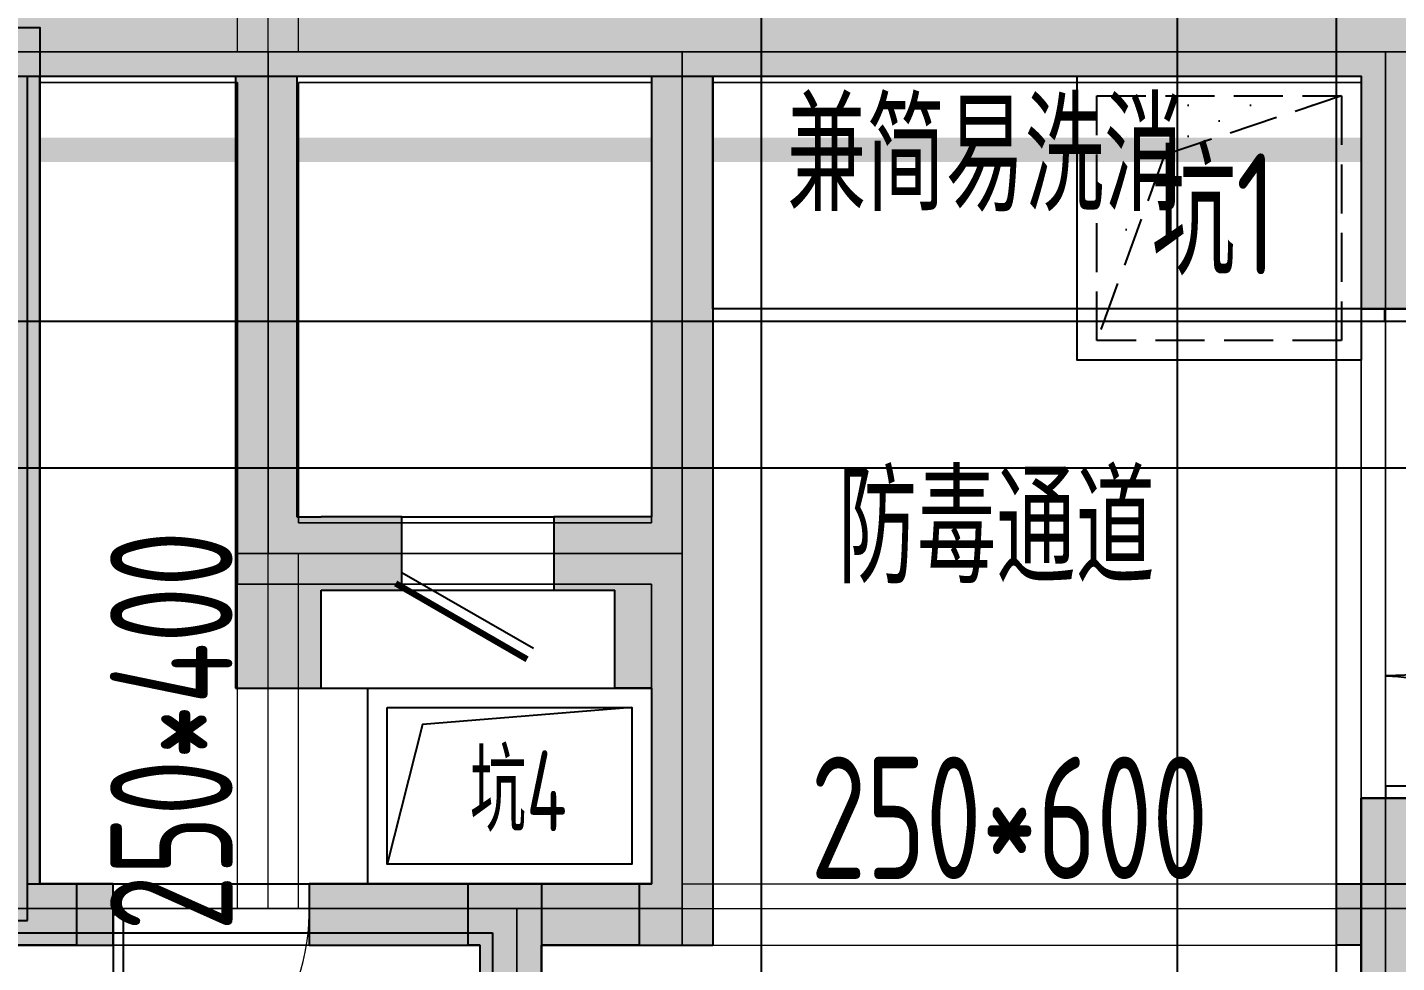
# Model space of a CAD drawing. Extents: x 369444 to 684549, y -549309 to 575337.
# Drawn here: x 423774 to 429370, y 345385 to 349207 of the extents above; entities that cross this region are included whole.
import ezdxf

# ---------------------------------------------------------------- set-up
doc = ezdxf.new("R2010")
doc.units = 0
doc.header["$LTSCALE"] = 1000
doc.header["$MEASUREMENT"] = 0
doc.linetypes.add('DASH', pattern=[0.35, 0.25, -0.1])
for name, color, linetype, lineweight, true_color in [('-1-0-1', 7, 'Continuous', 0, 0xc0c0c0), ('-1-1-2', 7, 'Continuous', 0, 0xc0c0c0), ('-2-0-1', 1, 'Continuous', 0, 0xff0000), ('-2-1-2', 9, 'Continuous', 0, 0x808080), ('1-6-1', 7, 'Continuous', 0, 0x55ff55), ('1-6-2', 7, 'Continuous', 0, 0x55ff55), ('12-6-1', 4, 'Continuous', 0, 0x00ffff), ('12-6-2', 4, 'Continuous', 0, 0x00ffff), ('12-6-5', 4, 'Continuous', 0, 0x00ffff)]:
    doc.layers.add(name, color=color, linetype=linetype, lineweight=lineweight, true_color=true_color)
for name, color, linetype in [('AIRD-PLUM', 122, 'Continuous'), ('DOTE', 1, 'Continuous'), ('PUB_HATCH', 8, 'Continuous'), ('WALL', 9, 'Continuous'), ('WINDOW', 4, 'Continuous'), ('填充', 8, 'Continuous'), ('文字', 2, 'Continuous'), ('防火分区线', 7, 'Continuous')]:
    doc.layers.add(name, color=color, linetype=linetype)
doc.styles.add('_TCH_DIM', font='SIMPLEX', dxfattribs={"bigfont": 'GBCBIG'})
doc.styles.add('yjkcad', font='yjkeng.shx', dxfattribs={"width": 0.7, "height": 250, "bigfont": 'yjkchn.shx'})
doc.styles.add('说明', font='TSSDENG', dxfattribs={"width": 0.7, "bigfont": 'HZTXT'})

# ---------------------------------------------------------------- blocks, each defined once
blk = doc.blocks.new('21#loudixiajnjgjnjdfg')
at = {"layer": 'WALL'}
h = blk.add_hatch(color=0, dxfattribs=at)
h.dxf.hatch_style = 1
h.paths.add_polyline_path([(-183057.3, -69118.8), (-183057.3, -68618.8), (-183557.3, -68618.8), (-183557.3, -69118.8)], flags=17)
h.paths.add_polyline_path([(-170857.3, -69118.8), (-170857.3, -68618.8), (-171407.3, -68618.8), (-171407.3, -69118.8)], flags=17)
h.paths.add_polyline_path([(-171407.3, -70818.8), (-171157.3, -70818.8), (-171157.3, -70418.8), (-171557.3, -70418.8), (-171557.3, -70818.8)], flags=17)
h.paths.add_polyline_path([(-183507.3, -70818.8), (-183357.3, -70818.8), (-183357.3, -70418.8), (-183757.3, -70418.8), (-183757.3, -70818.8)], flags=17)
h.paths.add_polyline_path([(-168657.3, -64218.8), (-170857.3, -64218.8), (-170857.3, -66418.8), (-170307.3, -66418.8), (-170307.3, -66618.8), (-171107.3, -66618.8), (-171107.3, -63968.8), (-168457.3, -63968.8), (-168457.3, -66618.8), (-169207.3, -66618.8), (-169207.3, -66418.8), (-168657.3, -66418.8)])
h.paths.add_polyline_path([(-179257.3, -73468.8), (-179807.3, -73468.8), (-179807.3, -73218.8), (-179257.3, -73218.8), (-178857.3, -73218.8), (-178857.3, -73468.8), (-179007.3, -73468.8), (-179007.3, -76368.8), (-180757.3, -76368.8), (-180757.3, -76118.8), (-179257.3, -76118.8)])
h.paths.add_polyline_path([(-165957.3, -64218.8), (-166607.3, -64218.8), (-166607.3, -63968.8), (-165707.3, -63968.8), (-165707.3, -65768.8), (-165957.3, -65768.8)])
h.paths.add_polyline_path([(-188307.3, -64018.8), (-188957.3, -64018.8), (-188957.3, -65568.8), (-189207.3, -65568.8), (-189207.3, -63768.8), (-188307.3, -63768.8)])
h.paths.add_polyline_path([(-173307.3, -80968.8), (-174157.3, -80968.8), (-174857.3, -80968.8), (-174857.3, -80718.8), (-174407.3, -80718.8), (-174407.3, -77518.8), (-174157.3, -77518.8), (-174157.3, -80718.8), (-173307.3, -80718.8)])
h.paths.add_polyline_path([(-180757.3, -80968.8), (-181607.3, -80968.8), (-181607.3, -80718.8), (-180757.3, -80718.8), (-180757.3, -77518.8), (-180507.3, -77518.8), (-180507.3, -80718.8), (-180057.3, -80718.8), (-180057.3, -80968.8)])
h.paths.add_polyline_path([(-175107.3, -73468.8), (-175657.3, -73468.8), (-175657.3, -76118.8), (-174157.3, -76118.8), (-174157.3, -76368.8), (-175907.3, -76368.8), (-175907.3, -73468.8), (-176057.3, -73468.8), (-176057.3, -73218.8), (-175657.3, -73218.8), (-175107.3, -73218.8)])
h.paths.add_polyline_path([(-159582.3, -72668.8), (-160057.3, -72668.8), (-160057.3, -74418.8), (-160307.3, -74418.8), (-160307.3, -72668.8), (-160407.3, -72668.8), (-160407.3, -72418.8), (-160057.3, -72418.8), (-159582.3, -72418.8)])
h.paths.add_polyline_path([(-163357.3, -80968.8), (-163657.3, -80968.8), (-164057.3, -80968.8), (-164057.3, -80718.8), (-163907.3, -80718.8), (-163907.3, -77118.8), (-163657.3, -77118.8), (-163657.3, -80718.8), (-163357.3, -80718.8)])
h.paths.add_polyline_path([(-166757.3, -80968.8), (-167782.3, -80968.8), (-168557.3, -80968.8), (-168557.3, -80718.8), (-167807.3, -80718.8), (-167807.3, -77018.8), (-167507.3, -77018.8), (-167507.3, -80718.8), (-166757.3, -80718.8)])
h.paths.add_polyline_path([(-191007.3, -75018.8), (-191007.3, -75818.8), (-193107.3, -75818.8), (-193107.3, -75568.8), (-191257.3, -75568.8), (-191257.3, -75018.8)])
h.paths.add_polyline_path([(-183307.3, -66418.8), (-184057.3, -66418.8), (-184057.3, -64018.8), (-186257.3, -64018.8), (-186257.3, -66218.8), (-185707.3, -66218.8), (-185707.3, -66418.8), (-186457.3, -66418.8), (-186457.3, -63768.8), (-183807.3, -63768.8), (-183807.3, -66168.8), (-183307.3, -66168.8)])
h.paths.add_polyline_path([(-171407.3, -73468.8), (-171857.3, -73468.8), (-171857.3, -73218.8), (-171157.3, -73218.8), (-171157.3, -76368.8), (-171407.3, -76368.8)])
h.paths.add_polyline_path([(-183057.3, -73468.8), (-183507.3, -73468.8), (-183507.3, -76368.8), (-183757.3, -76368.8), (-183757.3, -73218.8), (-183057.3, -73218.8)])
h.paths.add_polyline_path([(-187382.3, -80968.8), (-188157.3, -80968.8), (-188157.3, -80718.8), (-187407.3, -80718.8), (-187407.3, -77018.8), (-187107.3, -77018.8), (-187107.3, -80718.8), (-186357.3, -80718.8), (-186357.3, -80968.8)])
h.paths.add_polyline_path([(-191257.3, -80968.8), (-191557.3, -80968.8), (-191557.3, -80718.8), (-191257.3, -80718.8), (-191257.3, -77118.8), (-191007.3, -77118.8), (-191007.3, -80718.8), (-190857.3, -80718.8), (-190857.3, -80968.8)])
h.paths.add_polyline_path([(-194857.3, -72668.8), (-195332.3, -72668.8), (-195332.3, -72418.8), (-194857.3, -72418.8), (-194507.3, -72418.8), (-194507.3, -72668.8), (-194607.3, -72668.8), (-194607.3, -74418.8), (-194857.3, -74418.8)])
h.paths.add_polyline_path([(-157057.3, -81968.8), (-157607.3, -81968.8), (-157607.3, -81718.8), (-157357.3, -81718.8), (-157357.3, -77268.8), (-157057.3, -77268.8)])
h.paths.add_polyline_path([(-197307.3, -81968.8), (-197857.3, -81968.8), (-197857.3, -77268.8), (-197557.3, -77268.8), (-197557.3, -81718.8), (-197307.3, -81718.8)])
h.paths.add_polyline_path([(-165557.3, -72668.8), (-165957.3, -72668.8), (-165957.3, -69118.8), (-166357.3, -69118.8), (-166357.3, -68918.8), (-165707.3, -68918.8), (-165707.3, -72418.8), (-165557.3, -72418.8)])
h.paths.add_polyline_path([(-188957.3, -72668.8), (-189357.3, -72668.8), (-189357.3, -72418.8), (-189207.3, -72418.8), (-189207.3, -68918.8), (-188507.3, -68918.8), (-188507.3, -69118.8), (-188957.3, -69118.8)])
h.paths.add_polyline_path([(-160857.3, -80968.8), (-161557.3, -80968.8), (-161557.3, -80718.8), (-160857.3, -80718.8), (-160857.3, -77818.8), (-160607.3, -77818.8), (-160607.3, -80718.8), (-160607.3, -81718.8), (-160007.3, -81718.8), (-160007.3, -81968.8), (-160857.3, -81968.8)])
h.paths.add_polyline_path([(-187107.3, -71318.8), (-187107.3, -74818.8), (-187407.3, -74818.8), (-187407.3, -71318.8)])
h.paths.add_polyline_path([(-193357.3, -80968.8), (-194057.3, -80968.8), (-194057.3, -81968.8), (-194907.3, -81968.8), (-194907.3, -81718.8), (-194307.3, -81718.8), (-194307.3, -80718.8), (-194307.3, -77818.8), (-194057.3, -77818.8), (-194057.3, -80718.8), (-193357.3, -80718.8)])
h.paths.add_polyline_path([(-167507.3, -71318.8), (-167507.3, -74818.8), (-167807.3, -74818.8), (-167807.3, -71318.8)])
h.paths.add_polyline_path([(-171157.3, -80968.8), (-171507.3, -80968.8), (-171507.3, -80718.8), (-171407.3, -80718.8), (-171407.3, -77518.8), (-171157.3, -77518.8), (-171157.3, -80718.8), (-170957.3, -80718.8), (-170957.3, -80968.8)])
h.paths.add_polyline_path([(-183407.3, -80968.8), (-183757.3, -80968.8), (-183957.3, -80968.8), (-183957.3, -80718.8), (-183757.3, -80718.8), (-183757.3, -77518.8), (-183507.3, -77518.8), (-183507.3, -80718.8), (-183407.3, -80718.8)])
h.paths.add_polyline_path([(-157057.3, -75818.8), (-157757.3, -75818.8), (-157757.3, -75568.8), (-157357.3, -75568.8), (-157357.3, -72668.8), (-157732.3, -72668.8), (-157732.3, -72418.8), (-157057.3, -72418.8)])
h.paths.add_polyline_path([(-197157.3, -75818.8), (-197857.3, -75818.8), (-197857.3, -72418.8), (-197182.3, -72418.8), (-197182.3, -72668.8), (-197557.3, -72668.8), (-197557.3, -75568.8), (-197157.3, -75568.8)])
h.paths.add_polyline_path([(-163907.3, -72668.8), (-163957.3, -72668.8), (-163957.3, -72418.8), (-163657.3, -72418.8), (-163257.3, -72418.8), (-163257.3, -72668.8), (-163657.3, -72668.8), (-163657.3, -73518.8), (-163907.3, -73518.8)])
h.paths.add_polyline_path([(-190957.3, -72668.8), (-191007.3, -72668.8), (-191007.3, -73518.8), (-191257.3, -73518.8), (-191257.3, -72668.8), (-191657.3, -72668.8), (-191657.3, -72418.8), (-191257.3, -72418.8), (-190957.3, -72418.8)])
h.paths.add_polyline_path([(-161807.3, -75818.8), (-163907.3, -75818.8), (-163907.3, -75018.8), (-163657.3, -75018.8), (-163657.3, -75568.8), (-161807.3, -75568.8)])
edge = h.paths.add_edge_path()
edge.add_line((-183557.3, -66418.8), (-183557.3, -66518.8))
edge.add_line((-183557.3, -66518.8), (-183307.3, -66518.8))
edge.add_line((-183307.3, -66518.8), (-183307.3, -66418.8))
edge.add_line((-183507.3, -70818.8), (-183507.3, -71568.8))
edge.add_line((-183507.3, -71568.8), (-185557.3, -71568.8))
edge.add_line((-185557.3, -71568.8), (-185557.3, -71318.8))
edge.add_line((-185557.3, -71318.8), (-183757.3, -71318.8))
edge.add_line((-183757.3, -71318.8), (-183757.3, -70818.8))
edge.add_line((-171157.3, -70818.8), (-171157.3, -71318.8))
edge.add_line((-171157.3, -71318.8), (-169357.3, -71318.8))
edge.add_line((-169357.3, -71318.8), (-169357.3, -71568.8))
edge.add_line((-169357.3, -71568.8), (-171407.3, -71568.8))
edge.add_line((-171407.3, -71568.8), (-171407.3, -70818.8))
h.paths.add_polyline_path([(-171407.3, -71568.8), (-171157.3, -71568.8), (-171157.3, -70818.8), (-171407.3, -70818.8)], flags=16)
h.paths.add_polyline_path([(-171157.3, -71568.8), (-169357.3, -71568.8), (-169357.3, -71318.8), (-171157.3, -71318.8)], flags=16)
h.paths.add_polyline_path([(-183757.3, -71568.8), (-183507.3, -71568.8), (-183507.3, -70818.8), (-183757.3, -70818.8)], flags=16)
h.paths.add_polyline_path([(-185557.3, -71568.8), (-183757.3, -71568.8), (-183757.3, -71318.8), (-185557.3, -71318.8)], flags=16)
at = {"layer": 'WALL', "color": 0, "elevation": 14}
for points in [[(-165557.3, -72668.8), (-165957.3, -72668.8), (-165957.3, -69118.8), (-166357.3, -69118.8), (-166357.3, -68918.8), (-165707.3, -68918.8), (-165707.3, -72418.8), (-165557.3, -72418.8)], [(-163907.3, -72668.8), (-163957.3, -72668.8), (-163957.3, -72418.8), (-163657.3, -72418.8), (-163257.3, -72418.8), (-163257.3, -72668.8), (-163657.3, -72668.8), (-163657.3, -73518.8), (-163907.3, -73518.8)], [(-159582.3, -72668.8), (-160057.3, -72668.8), (-160057.3, -74418.8), (-160307.3, -74418.8), (-160307.3, -72668.8), (-160407.3, -72668.8), (-160407.3, -72418.8), (-160057.3, -72418.8), (-159582.3, -72418.8)]]:
    blk.add_lwpolyline(points, close=True, dxfattribs=at)
blk = doc.blocks.new('$DorLib2D$00000225')
at = {"color": 0}
for p, q in [((0.475, -0.0014), (0.475, 0.7521)), ((0.475, 0.7521), (0.5, 0.7521)), ((0.5, -0.0014), (0.5, 0.7521)), ((-0.5, 0), (-0.5, 0.252)), ((-0.475, 0.252), (-0.5, 0.252)), ((-0.475, 0), (-0.475, 0.252)), ((-0.475, 0), (-0.5, 0)), ((0.475, -0.0014), (0.5, -0.0014))]:
    blk.add_line(p, q, dxfattribs=at)
for centre, radius, start, end in [((0.5046, -0.0019), 0.7546, 92.2493, 179.7238), ((-0.5008, 0.0026), 0.2508, 359.7899, 84.0974)]:
    blk.add_arc(centre, radius, start, end, dxfattribs=at)
blk = doc.blocks.new('$DorLib2D$00000192')
at = {"color": 0}
blk.add_line((-0.5, 0.125), (0.366, 0.625), dxfattribs=at)
at = {"color": 0, "const_width": 0.0417}
blk.add_lwpolyline([(-0.5417, 0.1972), (0.3244, 0.6972)], dxfattribs=at)
blk = doc.blocks.new('JSK1000')
at = {"layer": 'AIRD-PLUM'}
h = blk.add_hatch(dxfattribs=at)
h.set_pattern_fill('DOTS', color=8, scale=80, style=0)
h.set_pattern_definition([(0, (-20, -20), (63.5, 127), [0, -127])])
h.paths.add_polyline_path([(80, 1080), (80, 80), (321, 803.3), (1080, 1080)])
at = {"layer": 'AIRD-PLUM', "ltscale": 0.25}
blk.add_lwpolyline([(0, 0), (1160, 0), (1160, 1160), (0, 1160)], close=True, dxfattribs=at)
at = {"layer": 'AIRD-PLUM', "color": 8, "linetype": 'DASH', "ltscale": 0.8}
blk.add_lwpolyline([(80, 80), (1080, 80), (1080, 1080), (80, 1080)], close=True, dxfattribs=at)
blk.add_lwpolyline([(80, 80), (321, 803.3), (1080, 1080)], dxfattribs=at)
blk = doc.blocks.new('A$C69B9310D')
at = {"layer": 'AIRD-PLUM', "xscale": -1, "rotation": 90}
blk.add_blockref('JSK1000', (1160, 1160), dxfattribs=at)
at = {"layer": '文字', "style": '说明', "width": 0.7}
blk.add_text('坑1', height=495, dxfattribs=at).set_placement((302.3, 349.9))
blk = doc.blocks.new('$DorLib2D$00000001')
for p, q in [((0.45, 0.975), (0.5, 0.975)), ((0.45, 0), (0.45, 0.975)), ((0.5, 0), (0.5, 0.975)), ((0.5, 0), (0.45, 0))]:
    blk.add_line(p, q)
at = {"lineweight": 13}
blk.add_arc((0.475, 0), 0.975, 91.46928, 180, dxfattribs=at)

msp = doc.modelspace()

# ---------------------------------------------------------------- hatches: boundary and pattern name
at = {"layer": 'PUB_HATCH'}
for points in [[(423774.6, 349137), (423824.6, 349257), (423824.6, 354157), (423574.6, 353907), (423574.6, 349157)], [(423774.6, 349137), (423824.6, 349007), (424624.6, 349007), (424774.6, 349057), (424874.6, 349257), (423824.6, 349257)], [(424774.6, 349057), (424874.6, 349007), (426324.6, 349007), (426474.6, 349057), (426574.6, 349257), (424874.6, 349257)], [(426474.6, 349057), (426574.6, 349007), (429224.6, 349007), (429364.6, 349057), (429324.6, 349257), (426574.6, 349257)], [(429364.6, 349057), (429524.6, 349007), (435924.6, 349007), (435924.6, 349257), (429324.6, 349257)], [(423574.6, 345457), (423824.6, 345707), (423824.6, 349007), (423774.6, 349137), (423574.6, 349157)], [(424774.6, 349057), (424624.6, 349007), (424624.6, 346507), (424874.6, 347207), (424874.6, 349007)], [(426474.6, 349057), (426324.6, 349007), (426324.6, 347207), (426407.9, 346957), (426574.6, 347157), (426574.6, 349007)], [(429224.6, 349007), (429224.6, 348057), (429524.6, 348057), (429524.6, 349007), (429364.6, 349057)], [(424874.6, 347207), (424624.6, 346507), (424974.6, 346507), (424974.6, 347207)], [(424974.6, 346907), (425304.6, 346907), (425304.6, 347207), (424974.6, 347207)], [(426174.6, 347207), (425924.6, 347207), (425924.6, 346907), (426174.6, 346907)], [(426407.9, 346957), (426324.6, 347207), (426174.6, 347207), (426174.6, 346507), (426324.6, 346507)], [(426407.9, 346957), (426324.6, 346507), (426324.6, 345707), (426574.6, 345457), (426574.6, 347157)], [(429524.6, 345502.6), (429524.6, 346057), (429224.6, 346057), (429224.6, 345502.6)], [(423574.6, 345457), (424124.6, 345457), (424124.6, 345707), (423824.6, 345707)], [(425624.6, 345707), (424924.6, 345707), (424924.6, 345457), (425624.6, 345457), (425724.6, 345507)], [(425724.6, 345507), (425874.6, 345457), (426574.6, 345457), (426324.6, 345707), (425624.6, 345707)], [(425824.6, 344052.1), (425874.6, 344182.1), (425874.6, 345457), (425724.6, 345507), (425624.6, 345457), (425624.6, 344032.1)], [(429474.6, 345502.6), (429224.6, 345502.6), (429224.6, 341107), (429274.6, 340977), (429474.6, 340957)]]:
    msp.add_hatch(color=256, dxfattribs=at).paths.add_polyline_path(points)

# ---------------------------------------------------------------- linework, layer by layer
at = {"layer": '-1-0-1', "color": 0}
for p in [(424757.1, 349106.9, -3600), (426449.4, 349106.9, -3600), (429324.4, 349106.9, -3600), (424757.1, 347056.9, -3600), (426449.4, 347056.9, -3600), (423974.4, 345606.9, -3600), (424757.1, 345606.9, -3600), (425574.4, 345606.9, -3600), (425774.4, 345606.9, -3600), (426274.4, 345606.9, -3600), (426449.4, 345606.9, -3600), (429124.4, 345606.9, -3600), (429324.4, 345606.9, -3600)]:
    msp.add_point(p, dxfattribs=at)
at = {"layer": '-1-1-2', "color": 0}
for p, q in [((424757.1, 349106.9, -3600), (424757.1, 349106.9)), ((426449.4, 349106.9, -3600), (426449.4, 349106.9)), ((429324.4, 349106.9, -3600), (429324.4, 349106.9)), ((424757.1, 347056.9, -3600), (424757.1, 347056.9)), ((426449.4, 347056.9, -3600), (426449.4, 347056.9)), ((423974.4, 345606.9, -3600), (423974.4, 345606.9)), ((424757.1, 345606.9, -3600), (424757.1, 345606.9)), ((425574.4, 345606.9, -3600), (425574.4, 345606.9)), ((425774.4, 345606.9, -3600), (425774.4, 345606.9)), ((426274.4, 345606.9, -3600), (426274.4, 345606.9)), ((426449.4, 345606.9, -3600), (426449.4, 345606.9)), ((429124.4, 345606.9, -3600), (429124.4, 345606.9)), ((429324.4, 345606.9, -3600), (429324.4, 345606.9))]:
    msp.add_line(p, q, dxfattribs=at)
at = {"layer": '-2-0-1', "color": 0}
for p, q in [((424757.1, 349106.9, -3600), (424757.1, 354007, -3600)), ((423674.4, 349106.9, -3600), (424757.1, 349106.9, -3600)), ((424757.1, 347056.9, -3600), (424757.1, 349106.9, -3600)), ((424757.1, 349106.9, -3600), (426449.4, 349106.9, -3600)), ((426449.4, 347056.9, -3600), (426449.4, 349106.9, -3600)), ((426449.4, 349106.9, -3600), (429324.4, 349106.9, -3600)), ((429324.4, 345606.9, -3600), (429324.4, 349106.9, -3600)), ((429324.4, 349106.9, -3600), (433699.3, 349106.9, -3600)), ((424757.1, 345606.9, -3600), (424757.1, 347056.9, -3600)), ((424757.1, 347056.9, -3600), (426449.4, 347056.9, -3600)), ((426449.4, 345606.9, -3600), (426449.4, 347056.9, -3600)), ((423674.4, 345606.9, -3600), (423974.4, 345606.9, -3600)), ((423974.4, 345606.9, -3600), (424757.1, 345606.9, -3600)), ((424757.1, 345606.9, -3600), (425574.4, 345606.9, -3600)), ((425574.4, 345606.9, -3600), (425774.4, 345606.9, -3600)), ((425774.4, 344606.9, -3600), (425774.4, 345606.9, -3600)), ((425774.4, 345606.9, -3600), (426274.4, 345606.9, -3600)), ((426274.4, 345606.9, -3600), (426449.4, 345606.9, -3600)), ((426449.4, 345606.9, -3600), (429124.4, 345606.9, -3600)), ((429124.4, 345606.9, -3600), (429324.4, 345606.9, -3600)), ((429324.4, 344057.1, -3600), (429324.4, 345606.9, -3600)), ((429324.4, 345606.9, -3600), (430124.4, 345606.9, -3600))]:
    msp.add_line(p, q, dxfattribs=at)
at = {"layer": '-2-1-2', "color": 0}
for p, q in [((424757.1, 349106.9), (424757.1, 354007)), ((423674.4, 349106.9), (424757.1, 349106.9)), ((424757.1, 347056.9), (424757.1, 349106.9)), ((424757.1, 349106.9), (426449.4, 349106.9)), ((426449.4, 347056.9), (426449.4, 349106.9)), ((426449.4, 349106.9), (429324.4, 349106.9)), ((429324.4, 345606.9), (429324.4, 349106.9)), ((429324.4, 349106.9), (433699.3, 349106.9)), ((424757.1, 345606.9), (424757.1, 347056.9)), ((424757.1, 347056.9), (426449.4, 347056.9)), ((426449.4, 345606.9), (426449.4, 347056.9)), ((423674.4, 345606.9), (423974.4, 345606.9)), ((423974.4, 345606.9), (424757.1, 345606.9)), ((424757.1, 345606.9), (425574.4, 345606.9)), ((425574.4, 345606.9), (425774.4, 345606.9)), ((425774.4, 344606.9), (425774.4, 345606.9)), ((425774.4, 345606.9), (426274.4, 345606.9)), ((426274.4, 345606.9), (426449.4, 345606.9)), ((426449.4, 345606.9), (429124.4, 345606.9)), ((429124.4, 345606.9), (429324.4, 345606.9)), ((429324.4, 344057.1), (429324.4, 345606.9)), ((429324.4, 345606.9), (430124.4, 345606.9))]:
    msp.add_line(p, q, dxfattribs=at)
at = {"layer": '1-6-1', "color": 0}
for p, q in [((423824.4, 348981.9, -5100), (423824.4, 348981.9, -8700)), ((424632.1, 348981.9, -5100), (423824.4, 348981.9, -5100)), ((423824.4, 348981.9, -8700), (424632.1, 348981.9, -8700)), ((423824.4, 348981.9, -5100), (423824.4, 347106.9, -5100)), ((423824.4, 348981.9, -8700), (423824.4, 348981.9, -5100)), ((423824.4, 347106.9, -8700), (423824.4, 348981.9, -8700)), ((424632.1, 348981.9, -8700), (424632.1, 346931.9, -8700)), ((424632.1, 348981.9, -5100), (424632.1, 348981.9, -8700)), ((424632.1, 346931.9, -5100), (424632.1, 348981.9, -5100)), ((424632.1, 348981.9, -8700), (424632.1, 348981.9, -5100)), ((424882.1, 348981.9, -5100), (424882.1, 347181.9, -5100)), ((424882.1, 348981.9, -8700), (424882.1, 348981.9, -5100)), ((424882.1, 347181.9, -8700), (424882.1, 348981.9, -8700)), ((424882.1, 348981.9, -5100), (424882.1, 348981.9, -8700)), ((426324.4, 348981.9, -5100), (424882.1, 348981.9, -5100)), ((424882.1, 348981.9, -8700), (426324.4, 348981.9, -8700)), ((426324.4, 348981.9, -8700), (426324.4, 347181.9, -8700)), ((426324.4, 348981.9, -5100), (426324.4, 348981.9, -8700)), ((426324.4, 347181.9, -5100), (426324.4, 348981.9, -5100)), ((426324.4, 348981.9, -8700), (426324.4, 348981.9, -5100)), ((426574.4, 348981.9, -5100), (426574.4, 347056.9, -5100)), ((426574.4, 348981.9, -8700), (426574.4, 348981.9, -5100)), ((426574.4, 347056.9, -8700), (426574.4, 348981.9, -8700)), ((426574.4, 348981.9, -5100), (426574.4, 348981.9, -8700)), ((429224.4, 348981.9, -5100), (426574.4, 348981.9, -5100)), ((426574.4, 348981.9, -8700), (429224.4, 348981.9, -8700)), ((429224.4, 348981.9, -8700), (429224.4, 348981.9, -5100)), ((429224.4, 348981.9, -8700), (429224.4, 345706.9, -8700)), ((429224.4, 348981.9, -5100), (429224.4, 348981.9, -8700)), ((429224.4, 345706.9, -5100), (429224.4, 348981.9, -5100)), ((424882.1, 347181.9, -8700), (424882.1, 347181.9, -5100)), ((426324.4, 347181.9, -8700), (424882.1, 347181.9, -8700)), ((424882.1, 347181.9, -5100), (426324.4, 347181.9, -5100)), ((424882.1, 347181.9, -5100), (424882.1, 347181.9, -8700)), ((426324.4, 347181.9, -5100), (426324.4, 347181.9, -8700)), ((426324.4, 347181.9, -8700), (426324.4, 347181.9, -5100)), ((423824.4, 347106.9, -5100), (423824.4, 346706.9, -5100)), ((423824.4, 347106.9, -8700), (423824.4, 347106.9, -5100)), ((423824.4, 346706.9, -8700), (423824.4, 347106.9, -8700)), ((423824.4, 347106.9, -5100), (423824.4, 347106.9, -8700)), ((426574.4, 347056.9, -5100), (426574.4, 347056.9, -8700)), ((426574.4, 347056.9, -5100), (426574.4, 345456.9, -5100)), ((426574.4, 347056.9, -8700), (426574.4, 347056.9, -5100)), ((426574.4, 345456.9, -8700), (426574.4, 347056.9, -8700)), ((424632.1, 346931.9, -5100), (424632.1, 346931.9, -8700)), ((426324.4, 346931.9, -5100), (424632.1, 346931.9, -5100)), ((424632.1, 346931.9, -8700), (426324.4, 346931.9, -8700)), ((424632.1, 346931.9, -8700), (424632.1, 346931.9, -5100)), ((426324.4, 346931.9, -8700), (426324.4, 346931.9, -5100)), ((426324.4, 346931.9, -8700), (426324.4, 345706.9, -8700)), ((426324.4, 346931.9, -5100), (426324.4, 346931.9, -8700)), ((426324.4, 345706.9, -5100), (426324.4, 346931.9, -5100)), ((423824.4, 346706.9, -5100), (423824.4, 346706.9, -8700)), ((423824.4, 346706.9, -5100), (423824.4, 345706.9, -5100)), ((423824.4, 346706.9, -8700), (423824.4, 346706.9, -5100)), ((423824.4, 345706.9, -8700), (423824.4, 346706.9, -8700)), ((423824.4, 345706.9, -5100), (423824.4, 345706.9, -8700)), ((423824.4, 345706.9, -8700), (423824.4, 345706.9, -5100)), ((423974.4, 345706.9, -8700), (423824.4, 345706.9, -8700)), ((423824.4, 345706.9, -5100), (423974.4, 345706.9, -5100)), ((423974.4, 345706.9, -8700), (423974.4, 345706.9, -5100)), ((424757.1, 345706.9, -8700), (423974.4, 345706.9, -8700)), ((423974.4, 345706.9, -5100), (424757.1, 345706.9, -5100)), ((423974.4, 345706.9, -5100), (423974.4, 345706.9, -8700)), ((424757.1, 345706.9, -8700), (424757.1, 345706.9, -5100)), ((425574.4, 345706.9, -8700), (424757.1, 345706.9, -8700)), ((424757.1, 345706.9, -5100), (425574.4, 345706.9, -5100)), ((424757.1, 345706.9, -5100), (424757.1, 345706.9, -8700)), ((425574.4, 345706.9, -5100), (425574.4, 345706.9, -8700)), ((425574.4, 345706.9, -8700), (425574.4, 345706.9, -5100)), ((425774.4, 345706.9, -8700), (425574.4, 345706.9, -8700)), ((425574.4, 345706.9, -5100), (425774.4, 345706.9, -5100)), ((425774.4, 345706.9, -8700), (425774.4, 345706.9, -5100)), ((426274.4, 345706.9, -8700), (425774.4, 345706.9, -8700)), ((425774.4, 345706.9, -5100), (426274.4, 345706.9, -5100)), ((425774.4, 345706.9, -5100), (425774.4, 345706.9, -8700)), ((426274.4, 345706.9, -8700), (426274.4, 345706.9, -5100)), ((426324.4, 345706.9, -8700), (426274.4, 345706.9, -8700)), ((426274.4, 345706.9, -5100), (426324.4, 345706.9, -5100)), ((426274.4, 345706.9, -5100), (426274.4, 345706.9, -8700)), ((426324.4, 345706.9, -8700), (426324.4, 345706.9, -5100)), ((426324.4, 345706.9, -5100), (426324.4, 345706.9, -8700)), ((429124.4, 345706.9, -8700), (429124.4, 345706.9, -5100)), ((429224.4, 345706.9, -8700), (429124.4, 345706.9, -8700)), ((429124.4, 345706.9, -5100), (429224.4, 345706.9, -5100)), ((429124.4, 345706.9, -8700), (429124.4, 345456.9, -8700)), ((429124.4, 345706.9, -5100), (429124.4, 345706.9, -8700)), ((429124.4, 345456.9, -5100), (429124.4, 345706.9, -5100)), ((429224.4, 345706.9, -8700), (429224.4, 345706.9, -5100)), ((429224.4, 345706.9, -5100), (429224.4, 345706.9, -8700)), ((423974.4, 345456.9, -5100), (423574.4, 345456.9, -5100)), ((423574.4, 345456.9, -8700), (423974.4, 345456.9, -8700)), ((423974.4, 345456.9, -5100), (423974.4, 345456.9, -8700)), ((424757.1, 345456.9, -5100), (423974.4, 345456.9, -5100)), ((423974.4, 345456.9, -8700), (424757.1, 345456.9, -8700)), ((423974.4, 345456.9, -8700), (423974.4, 345456.9, -5100)), ((424757.1, 345456.9, -5100), (424757.1, 345456.9, -8700)), ((425574.4, 345456.9, -5100), (424757.1, 345456.9, -5100)), ((424757.1, 345456.9, -8700), (425574.4, 345456.9, -8700)), ((424757.1, 345456.9, -8700), (424757.1, 345456.9, -5100)), ((425574.4, 345456.9, -8700), (425574.4, 345456.9, -5100)), ((425574.4, 345456.9, -5100), (425574.4, 345456.9, -8700)), ((425624.4, 345456.9, -5100), (425574.4, 345456.9, -5100)), ((425574.4, 345456.9, -8700), (425624.4, 345456.9, -8700)), ((425624.4, 345456.9, -8700), (425624.4, 344606.9, -8700)), ((425624.4, 345456.9, -5100), (425624.4, 345456.9, -8700)), ((425624.4, 344606.9, -5100), (425624.4, 345456.9, -5100)), ((425624.4, 345456.9, -8700), (425624.4, 345456.9, -5100)), ((425874.4, 345456.9, -5100), (425874.4, 344606.9, -5100)), ((425874.4, 345456.9, -8700), (425874.4, 345456.9, -5100)), ((425874.4, 344606.9, -8700), (425874.4, 345456.9, -8700)), ((425874.4, 345456.9, -5100), (425874.4, 345456.9, -8700)), ((426274.4, 345456.9, -5100), (425874.4, 345456.9, -5100)), ((425874.4, 345456.9, -8700), (426274.4, 345456.9, -8700)), ((426274.4, 345456.9, -5100), (426274.4, 345456.9, -8700)), ((426574.4, 345456.9, -5100), (426274.4, 345456.9, -5100)), ((426274.4, 345456.9, -8700), (426574.4, 345456.9, -8700)), ((426274.4, 345456.9, -8700), (426274.4, 345456.9, -5100)), ((426574.4, 345456.9, -5100), (426574.4, 345456.9, -8700)), ((426574.4, 345456.9, -8700), (426574.4, 345456.9, -5100)), ((429124.4, 345456.9, -5100), (429124.4, 345456.9, -8700)), ((429224.4, 345456.9, -5100), (429124.4, 345456.9, -5100)), ((429124.4, 345456.9, -8700), (429224.4, 345456.9, -8700)), ((429124.4, 345456.9, -8700), (429124.4, 345456.9, -5100)), ((429224.4, 345456.9, -8700), (429224.4, 344207.1, -8700)), ((429224.4, 345456.9, -5100), (429224.4, 345456.9, -8700)), ((429224.4, 344207.1, -5100), (429224.4, 345456.9, -5100)), ((429224.4, 345456.9, -8700), (429224.4, 345456.9, -5100))]:
    msp.add_line(p, q, dxfattribs=at)
at = {"layer": '1-6-2', "color": 0}
for p, q in [((424757.1, 349106.9, -5100), (423674.4, 349106.9, -5100)), ((423674.4, 349106.9, -8700), (424757.1, 349106.9, -8700)), ((424757.1, 349106.9, -5100), (424757.1, 347056.9, -5100)), ((424757.1, 349106.9, -8700), (424757.1, 349106.9, -5100)), ((424757.1, 347056.9, -8700), (424757.1, 349106.9, -8700)), ((424757.1, 349106.9, -8700), (424757.1, 349106.9, -5100)), ((424757.1, 349106.9, -5100), (424757.1, 349106.9, -8700)), ((426449.4, 349106.9, -5100), (424757.1, 349106.9, -5100)), ((424757.1, 349106.9, -8700), (426449.4, 349106.9, -8700)), ((426449.4, 349106.9, -5100), (426449.4, 347056.9, -5100)), ((426449.4, 349106.9, -8700), (426449.4, 349106.9, -5100)), ((426449.4, 347056.9, -8700), (426449.4, 349106.9, -8700)), ((426449.4, 349106.9, -5100), (426449.4, 349106.9, -8700)), ((429324.4, 349106.9, -5100), (426449.4, 349106.9, -5100)), ((426449.4, 349106.9, -8700), (429324.4, 349106.9, -8700)), ((426449.4, 349106.9, -8700), (426449.4, 349106.9, -5100)), ((429324.4, 349106.9, -8700), (429324.4, 349106.9, -5100)), ((429324.4, 349106.9, -5100), (429324.4, 345606.9, -5100)), ((429324.4, 349106.9, -8700), (429324.4, 349106.9, -5100)), ((429324.4, 345606.9, -8700), (429324.4, 349106.9, -8700)), ((429324.4, 349106.9, -5100), (429324.4, 349106.9, -8700)), ((433699.3, 349106.9, -5100), (429324.4, 349106.9, -5100)), ((429324.4, 349106.9, -8700), (433699.3, 349106.9, -8700)), ((424757.1, 347056.9, -5100), (424757.1, 347056.9, -8700)), ((426449.4, 347056.9, -5100), (424757.1, 347056.9, -5100)), ((424757.1, 347056.9, -8700), (426449.4, 347056.9, -8700)), ((424757.1, 347056.9, -5100), (424757.1, 347056.9, -8700)), ((426449.4, 347056.9, -8700), (426449.4, 347056.9, -5100)), ((426449.4, 347056.9, -5100), (426449.4, 347056.9, -8700)), ((426449.4, 347056.9, -5100), (426449.4, 345606.9, -5100)), ((426449.4, 347056.9, -8700), (426449.4, 347056.9, -5100)), ((426449.4, 345606.9, -8700), (426449.4, 347056.9, -8700)), ((423974.4, 345606.9, -5100), (423674.4, 345606.9, -5100)), ((423674.4, 345606.9, -8700), (423974.4, 345606.9, -8700)), ((423974.4, 345606.9, -5100), (423974.4, 345606.9, -8700)), ((424757.1, 345606.9, -5100), (423974.4, 345606.9, -5100)), ((423974.4, 345606.9, -8700), (424757.1, 345606.9, -8700)), ((423974.4, 345606.9, -8700), (423974.4, 345606.9, -5100)), ((424757.1, 345606.9, -5100), (424757.1, 345606.9, -8700)), ((425574.4, 345606.9, -5100), (424757.1, 345606.9, -5100)), ((424757.1, 345606.9, -8700), (425574.4, 345606.9, -8700)), ((424757.1, 345606.9, -8700), (424757.1, 345606.9, -5100)), ((425574.4, 345606.9, -8700), (425574.4, 345606.9, -5100)), ((425574.4, 345606.9, -5100), (425574.4, 345606.9, -8700)), ((425774.4, 345606.9, -5100), (425574.4, 345606.9, -5100)), ((425574.4, 345606.9, -8700), (425774.4, 345606.9, -8700)), ((425774.4, 345606.9, -5100), (425774.4, 344606.9, -5100)), ((425774.4, 345606.9, -8700), (425774.4, 345606.9, -5100)), ((425774.4, 344606.9, -8700), (425774.4, 345606.9, -8700)), ((425774.4, 345606.9, -5100), (425774.4, 345606.9, -8700)), ((426274.4, 345606.9, -5100), (425774.4, 345606.9, -5100)), ((425774.4, 345606.9, -8700), (426274.4, 345606.9, -8700)), ((425774.4, 345606.9, -8700), (425774.4, 345606.9, -5100)), ((426274.4, 345606.9, -5100), (426274.4, 345606.9, -8700)), ((426449.4, 345606.9, -5100), (426274.4, 345606.9, -5100)), ((426274.4, 345606.9, -8700), (426449.4, 345606.9, -8700)), ((426274.4, 345606.9, -8700), (426274.4, 345606.9, -5100)), ((426449.4, 345606.9, -5100), (426449.4, 345606.9, -8700)), ((426449.4, 345606.9, -8700), (426449.4, 345606.9, -5100)), ((429124.4, 345606.9, -5100), (429124.4, 345606.9, -8700)), ((429324.4, 345606.9, -5100), (429124.4, 345606.9, -5100)), ((429124.4, 345606.9, -8700), (429324.4, 345606.9, -8700)), ((429324.4, 345606.9, -5100), (429324.4, 344057.1, -5100)), ((429324.4, 345606.9, -8700), (429324.4, 345606.9, -5100)), ((429324.4, 344057.1, -8700), (429324.4, 345606.9, -8700)), ((429324.4, 345606.9, -5100), (429324.4, 345606.9, -8700)), ((429324.4, 345606.9, -8700), (429324.4, 345606.9, -5100)), ((429324.4, 345606.9, -5100), (429324.4, 345606.9, -8700)), ((430124.4, 345606.9, -5100), (429324.4, 345606.9, -5100)), ((429324.4, 345606.9, -8700), (430124.4, 345606.9, -8700))]:
    msp.add_line(p, q, dxfattribs=at)
at = {"layer": '12-6-1', "color": 0}
for p, q in [((424632.1, 349106.9, -5100), (424632.1, 354007, -5100)), ((424632.1, 349106.9, -5900), (424632.1, 354007, -5900)), ((424882.1, 349106.9, -5100), (424882.1, 354007, -5100)), ((424882.1, 349106.9, -5900), (424882.1, 354007, -5900)), ((424632.1, 349106.9, -5100), (424882.1, 349106.9, -5100)), ((424632.1, 349106.9, -5900), (424632.1, 349106.9, -5100)), ((424882.1, 349106.9, -5900), (424632.1, 349106.9, -5900)), ((424882.1, 349106.9, -5100), (424882.1, 349106.9, -5900)), ((424632.1, 347056.9, -5100), (424882.1, 347056.9, -5100)), ((424632.1, 347056.9, -5500), (424632.1, 347056.9, -5100)), ((424882.1, 347056.9, -5500), (424632.1, 347056.9, -5500)), ((424632.1, 345606.9, -5100), (424632.1, 347056.9, -5100)), ((424632.1, 345606.9, -5500), (424632.1, 347056.9, -5500)), ((424882.1, 347056.9, -5100), (424882.1, 347056.9, -5500)), ((424882.1, 345606.9, -5100), (424882.1, 347056.9, -5100)), ((424882.1, 345606.9, -5500), (424882.1, 347056.9, -5500)), ((426449.4, 345706.9, -5100), (426449.4, 345456.9, -5100)), ((426449.4, 345706.9, -5700), (426449.4, 345706.9, -5100)), ((426449.4, 345456.9, -5700), (426449.4, 345706.9, -5700)), ((426449.4, 345706.9, -5100), (429124.4, 345706.9, -5100)), ((426449.4, 345706.9, -5700), (429124.4, 345706.9, -5700)), ((429124.4, 345706.9, -5100), (429124.4, 345456.9, -5100)), ((429124.4, 345706.9, -5700), (429124.4, 345706.9, -5100)), ((429124.4, 345456.9, -5700), (429124.4, 345706.9, -5700)), ((424632.1, 345606.9, -5100), (424882.1, 345606.9, -5100)), ((424632.1, 345606.9, -5500), (424632.1, 345606.9, -5100)), ((424882.1, 345606.9, -5500), (424632.1, 345606.9, -5500)), ((424882.1, 345606.9, -5100), (424882.1, 345606.9, -5500)), ((426449.4, 345456.9, -5100), (426449.4, 345456.9, -5700)), ((426449.4, 345456.9, -5100), (429124.4, 345456.9, -5100)), ((426449.4, 345456.9, -5700), (429124.4, 345456.9, -5700)), ((429124.4, 345456.9, -5100), (429124.4, 345456.9, -5700))]:
    msp.add_line(p, q, dxfattribs=at)
at = {"layer": '12-6-2', "color": 0}
for p, q in [((424757.1, 349106.9, -5100), (424757.1, 354007, -5100)), ((424757.1, 345606.9, -5100), (424757.1, 347056.9, -5100)), ((426449.4, 345606.9, -5100), (429124.4, 345606.9, -5100))]:
    msp.add_line(p, q, dxfattribs=at)
at = {"layer": 'DOTE', "color": 8}
for p, q in [((426774.5, 261807), (426774.5, 476704.8)), ((428474.5, 59364.2), (428474.5, 476704.8)), ((429124.5, 59364.2), (429124.5, 476704.8))]:
    msp.add_line(p, q, dxfattribs=at)
at = {"layer": 'DOTE', "color": 8, "lineweight": -2}
for p, q in [((377844.4, 348007), (624570.9, 348007)), ((377844.4, 347407), (624570.9, 347407))]:
    msp.add_line(p, q, dxfattribs=at)
at = {"layer": 'WALL'}
for p, q in [((423574.6, 349007), (423774.6, 349007)), ((423774.5, 349007), (429224.5, 349007)), ((423774.5, 348307), (423774.5, 349007)), ((423774.6, 345557), (423774.6, 349007)), ((423824.6, 349007), (424624.6, 349007)), ((423824.6, 345707), (423824.6, 349007)), ((424624.6, 349007), (424624.6, 346507)), ((424874.6, 349007), (426324.6, 349007)), ((424874.6, 349007), (424874.6, 347207)), ((426324.6, 349007), (426324.6, 347207)), ((426574.6, 349007), (426574.6, 347157)), ((426574.6, 349007), (429224.6, 349007)), ((429224.5, 349007), (429224.5, 348057)), ((429224.6, 349007), (429224.6, 348057)), ((423774.5, 345707), (423774.5, 348307)), ((429424.5, 348057), (429224.5, 348057)), ((429224.6, 348057), (429524.6, 348057)), ((424874.6, 347207), (424974.6, 347207)), ((425304.6, 347207), (424974.6, 347207)), ((425304.6, 346907), (425304.6, 347207)), ((426174.6, 347207), (425924.6, 347207)), ((425924.6, 347207), (425924.6, 346907)), ((426324.6, 347207), (426174.6, 347207)), ((426574.6, 347157), (426574.6, 345457)), ((424974.6, 346507), (424974.6, 346907)), ((424974.6, 346907), (425304.6, 346907)), ((425924.6, 346907), (426174.6, 346907)), ((426174.6, 346507), (426174.6, 346907)), ((424624.6, 346507), (424974.6, 346507)), ((426324.6, 346507), (426174.6, 346507)), ((426324.6, 346507), (426324.6, 345707)), ((429224.5, 345107), (429224.5, 346057)), ((429224.5, 346057), (429424.5, 346057)), ((429524.6, 346057), (429224.6, 346057)), ((429224.6, 346057), (429224.6, 345502.6)), ((423774.5, 345707), (425874.5, 345707)), ((424124.6, 345707), (423824.6, 345707)), ((424124.6, 345457), (424124.6, 345707)), ((425624.6, 345707), (424924.6, 345707)), ((424924.6, 345707), (424924.6, 345457)), ((425624.6, 345707), (426324.6, 345707)), ((425874.5, 345707), (425874.5, 342307)), ((423574.6, 345557), (423774.6, 345557)), ((423574.5, 345507), (425674.5, 345507)), ((425674.5, 345507), (425674.5, 342507)), ((429224.6, 345502.6), (429224.6, 341107)), ((423574.6, 345457), (424124.6, 345457)), ((424924.6, 345457), (425624.6, 345457)), ((425624.6, 344032.1), (425624.6, 345457)), ((425874.6, 345457), (426574.6, 345457)), ((425874.6, 344182.1), (425874.6, 345457))]:
    msp.add_line(p, q, dxfattribs=at)
at = {"layer": 'WINDOW', "color": 0}
for p, q in [((425304.6, 347207, 0.1), (425924.6, 347207, 0.1)), ((425304.6, 346907, 0.1), (425924.6, 346907, 0.1))]:
    msp.add_line(p, q, dxfattribs=at)
at = {"layer": 'WINDOW'}
msp.add_line((424974.6, 346507, 0.1), (426174.6, 346507, 0.1), dxfattribs=at)
at = {"layer": '填充', "color": 4, "elevation": 0}
for points in [[(425164.6, 346507), (426324.6, 346507), (426324.6, 345707), (425164.6, 345707)], [(425244.6, 346427), (426244.6, 346427), (426244.6, 345787), (425244.6, 345787)]]:
    msp.add_lwpolyline(points, close=True, dxfattribs=at)
msp.add_lwpolyline([(426244.6, 346427), (425388, 346358.1), (425244.6, 345787)], dxfattribs=at)
at = {"layer": '防火分区线', "color": 5, "linetype": 'DASH', "ltscale": 8, "const_width": 100}
msp.add_lwpolyline([(405224.5, 392657), (405224.5, 351406.8), (405674.5, 351406.8), (405674.4, 348706.8), (408924.5, 348706.8), (408924.5, 347156.7), (410514.5, 347156.7), (410514.5, 346557), (414174.4, 346557), (414174.4, 347157), (417874.5, 347156.8), (417874.5, 344007.1), (422274.5, 344007.1), (422274.5, 348706.8), (435524.5, 348706.8), (435524.5, 342106.8), (465324.5, 342106.8), (465324.5, 389856.6)], dxfattribs=at)
at = {"layer": '防火分区线', "ltscale": 6}
msp.add_lwpolyline([(429224.6, 348057), (426574.6, 348057), (426574.6, 349007), (429224.6, 349007)], close=True, dxfattribs=at)

# ---------------------------------------------------------------- block references
at = {"layer": 'WALL', "color": 8}
msp.add_blockref('21#loudixiajnjgjnjdfg', (589531.8, 418125.8, -14), dxfattribs=at)
at = {"layer": 'WINDOW'}
for name, p, xscale, yscale, zscale, rotation in [('$DorLib2D$00000225', (429324.5, 347057), -2000, 2000, 2000, 270), ('$DorLib2D$00000001', (424524.6, 345582), 800, 800, -800, 180)]:
    msp.add_blockref(name, p, dxfattribs=dict(at, xscale=xscale, yscale=yscale, zscale=zscale, rotation=rotation))
at = {"layer": 'WINDOW', "color": 0, "xscale": -619.9999999999953, "yscale": 619.9999999999958, "zscale": 619.9999999999999, "rotation": 179.9999906654081}
msp.add_blockref('$DorLib2D$00000192', (425614.6, 347057), dxfattribs=at)
at = {"layer": '填充'}
msp.add_blockref('A$C69B9310D', (428064.6, 347847, 0), dxfattribs=at)

# ---------------------------------------------------------------- texts
at = {"color": 2, "style": '_TCH_DIM'}
for s, p in [('兼简易洗消', (426878, 348456.2, 0.1)), ('防毒通道', (427085.4, 346934.7, 0.1))]:
    msp.add_text(s, height=450, dxfattribs=at).set_placement(p)
at = {"layer": '12-6-5', "color": 0, "insert": (424612.1, 346331.9), "char_height": 500, "attachment_point": 8, "rotation": 90, "style": 'yjkcad'}
msp.add_mtext('250*400', dxfattribs=at)
at = {"layer": '12-6-5', "color": 0, "insert": (427786.9, 345726.9), "char_height": 500, "attachment_point": 8, "style": 'yjkcad'}
msp.add_mtext('250*600', dxfattribs=at)
at = {"layer": '文字', "style": '说明', "width": 0.7}
msp.add_text('坑4', height=330, dxfattribs=at).set_placement((425581.8, 345921.9, 0))

doc.saveas('drawing.dxf')
